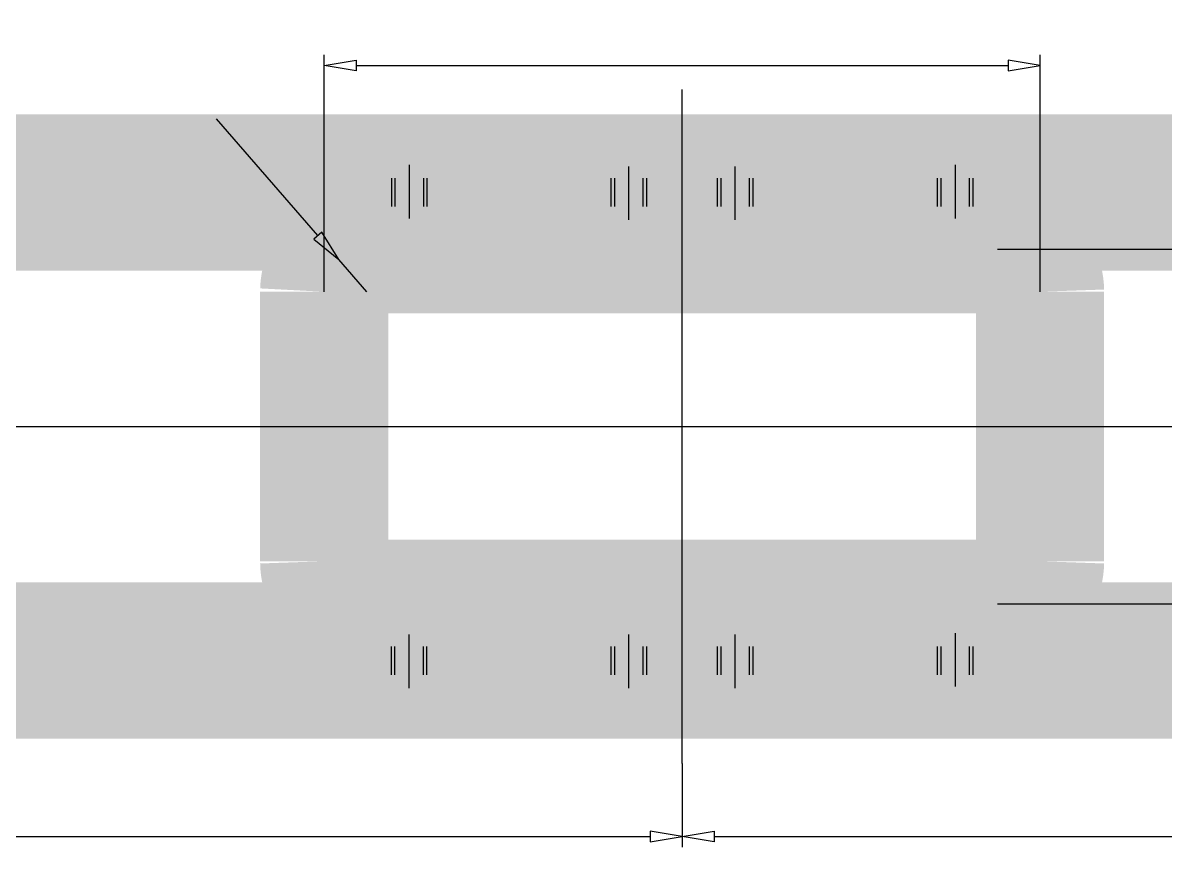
# Model space of a CAD drawing. Extents: x 0.2 to 49.5, y 17.6 to 52.5.
# Drawn here: x 25.3 to 37.92, y 26.45 to 35.54 of the extents above; entities that cross this region are included whole.
import ezdxf

# ---------------------------------------------------------------- set-up
doc = ezdxf.new("R2010")
doc.units = 0
doc.linetypes.add('1', pattern=[50.799999713897705, 31.75, -6.349999904632568, 6.349999904632568, -6.349999904632568])
doc.linetypes.add('2', pattern=[15, 12, -3])
doc.layers.get('0').update_dxf_attribs({"linetype": 'CONTINUOUS'})

msp = doc.modelspace()

# ---------------------------------------------------------------- linework, layer by layer
at = {"color": 5, "const_width": 7.8267007098e-08}
for points in [[(32.35257064088188, 35.1894195351847), (32.31365069303462, 35.1894195351847), (32.31365069303462, 35.4649823831071), (32.303308046625716, 35.45505220911991), (32.29101946697824, 35.44512199442693), (32.27678485354596, 35.43519180495332), (32.26209374717405, 35.42608914961147), (32.248435758142705, 35.418641480430324), (32.23581079734004, 35.412848871338156), (32.23581079734004, 35.454651779392634), (32.25666417684806, 35.46682429288376), (32.2756917362704, 35.48059841069244), (32.292893387516074, 35.49597419425095), (32.30759644948267, 35.51199064962907), (32.319128319998754, 35.5276867444868), (32.327488896713646, 35.54306252746187), (32.35257064088188, 35.54306252746187), (32.35257064088188, 35.1894195351847)], [(32.45224895175744, 35.363117825549125), (32.453534228427486, 35.402051147674), (32.45739023470537, 35.43556552114774), (32.463816825145386, 35.463661026818045), (32.47277797926148, 35.487111782188094), (32.48423779210316, 35.50669186113396), (32.49819611241054, 35.522401320032486), (32.51471301873437, 35.533879781810356), (32.53384871432161, 35.54076683649373), (32.55560303548526, 35.54306252746187), (32.57191572716698, 35.54179457108671), (32.5868351003009, 35.53799065293174), (32.60036097550966, 35.53165081405609), (32.612445323437385, 35.52292186725572), (32.62304026178242, 35.5119505903765), (32.632145599584874, 35.49873703012804), (32.639905506246635, 35.4833612637467), (32.64646430447732, 35.46590332483834), (32.65182179544104, 35.44636327176113), (32.65578580434044, 35.42339304803022), (32.65816431334031, 35.39564454043489), (32.65895711921303, 35.363117825549125), (32.65768375188503, 35.324451498541066), (32.653863898875784, 35.29109722799785), (32.64749735679135, 35.26305511747614), (32.63859616132373, 35.23959106949292), (32.6271725017628, 35.21997088800117), (32.61322618049246, 35.20419470096272), (32.596685146501784, 35.192649558451876), (32.577477493228685, 35.18572240120943), (32.55560303548526, 35.18341337023435), (32.52722986227286, 35.187470911119135), (32.50322928317047, 35.19964335834561), (32.48360113196776, 35.21993085313261), (32.466183209344024, 35.25538061249608), (32.45573253242469, 35.303109563437374), (32.45224895175744, 35.363117825549125)], [(32.49225000926714, 35.363117825549125), (32.49428004698274, 35.31174512343728), (32.50037035061507, 35.27326559132143), (32.51052076256212, 35.2476793352032), (32.5236501909385, 35.23172966816219), (32.53867767058182, 35.22215980219585), (32.55560303548526, 35.21896986674051), (32.57252835594579, 35.22217319441893), (32.5875558400752, 35.23178301448456), (32.600685308408345, 35.247799458502186), (32.61083567120204, 35.273425799258575), (32.616925985589546, 35.31186521675022), (32.61895606170333, 35.363117825549125), (32.61692592099962, 35.41461070541641), (32.61083573364425, 35.45313021715015), (32.600685308408345, 35.47867643919403), (32.58750772772345, 35.49455942552254), (32.57233621638983, 35.50408918890662), (32.555170591620254, 35.50726578435774), (32.53849742714118, 35.504462922155426), (32.52422683607443, 35.49605427369238), (32.512358648988254, 35.482039891566046), (32.50118713507021, 35.4545183263092), (32.49448430824822, 35.414877614533225), (32.49225000926714, 35.363117825549125)], [(32.84512420308255, 35.1894195351847), (32.806204255235286, 35.1894195351847), (32.806204255235286, 35.4649823831071), (32.795861566691485, 35.45505220911991), (32.7835730346157, 35.44512199442693), (32.76933841574663, 35.43519180495332), (32.754647267239875, 35.42608914961147), (32.740989325780106, 35.418641480430324), (32.728364359540706, 35.412848871338156), (32.728364359540706, 35.454651779392634), (32.749217696913945, 35.46682429288376), (32.768245303907804, 35.48059841069244), (32.78544694971674, 35.49597419425095), (32.80014996954844, 35.51199064962907), (32.8116818876361, 35.5276867444868), (32.820042458914315, 35.54306252746187), (32.84512420308255, 35.54306252746187), (32.84512420308255, 35.1894195351847)], [(32.16294400609263, 35.396512102673114), (31.953641175447217, 35.396512102673114), (31.953641175447217, 35.436873531139554), (32.16294400609263, 35.436873531139554), (32.16294400609263, 35.396512102673114)], [(31.953641175447217, 35.289602366556664), (31.953641175447217, 35.329963795023104), (32.16294400609263, 35.329963795023104), (32.16294400609263, 35.289602366556664), (31.953641175447217, 35.289602366556664)], [(33.16037578064561, 35.396512102673114), (32.95107295000014, 35.396512102673114), (32.95107295000014, 35.436873531139554), (33.16037578064561, 35.436873531139554), (33.16037578064561, 35.396512102673114)], [(32.95107295000014, 35.289602366556664), (32.95107295000014, 35.329963795023104), (33.16037578064561, 35.329963795023104), (33.16037578064561, 35.289602366556664), (32.95107295000014, 35.289602366556664)], [(27.58883409233465, 34.49178178426655), (27.854680774245026, 34.72280439627161), (27.946869194738042, 34.616719604458694), (27.96312422567172, 34.59640683689349), (27.97482484402684, 34.57811998733496), (27.98197104941937, 34.561859119210794), (27.98497492256365, 34.546295412679456), (27.984248550035602, 34.53009998828907), (27.97979192537906, 34.513272924409875), (27.972085763088558, 34.49686852779064), (27.961610780855494, 34.48194103462242), (27.948366976102704, 34.46849053716346), (27.92890313319299, 34.45479103759453), (27.908230635045584, 34.44647052009714), (27.886349491643387, 34.44352908817859), (27.863702196951635, 34.44663771822957), (27.840731224083584, 34.45646730374801), (27.817436601825932, 34.47301794975442), (27.819681121310225, 34.461441326966906), (27.82079976903003, 34.451241587167715), (27.82079258587794, 34.44241883274208), (27.81847213586144, 34.42445625085952), (27.81429637681248, 34.40545425917685), (27.80826535028467, 34.38541297153529), (27.77207630660689, 34.28091785961715), (27.737470191837133, 34.32074045838999), (27.765264660455955, 34.40046673812617), (27.772409311766012, 34.421953226689766), (27.778000967399862, 34.440180394017716), (27.78203968187779, 34.45514835385484), (27.784636893911568, 34.46754276782758), (27.785904003036933, 34.47804921992292), (27.785841060333098, 34.48666781067868), (27.784746923235616, 34.4940720140321), (27.782920410096096, 34.50093523222063), (27.780361571953677, 34.50725755796475), (27.777284715365056, 34.512222619290924), (27.77260200756882, 34.518465758746515), (27.766313502022854, 34.52598706347703), (27.734402125698296, 34.56270872218147), (27.61634879014332, 34.460119554094945), (27.58883409233465, 34.49178178426655)], [(27.824009920070523, 34.52112587207171), (27.836225471777766, 34.5081881407184), (27.847721188755315, 34.49831694802401), (27.85849710668316, 34.49151238250488), (27.8690107324133, 34.48747178624217), (27.879719552149936, 34.48589242805406), (27.89062359193008, 34.48677440229676), (27.901222218443422, 34.48977813308238), (27.911014784912936, 34.49456397163817), (27.920001308258747, 34.50113201156728), (27.93063902668331, 34.51277934413042), (27.93740614429305, 34.525869162472645), (27.940302670152846, 34.540401553320635), (27.938535026709303, 34.55606882596817), (27.931309632050045, 34.572563231381764), (27.918626493710008, 34.58988484374663), (27.852818144311925, 34.665613064363924), (27.7648675026158, 34.58918334620398), (27.824009920070523, 34.52112587207171)], [(28.121031980143584, 34.284815033656514), (28.093105926013493, 34.31182293457937), (28.10216764282893, 34.32491756865829), (28.108261745902382, 34.33670635697149), (28.11138819445415, 34.34718944123074), (28.11170746056183, 34.362490024494264), (28.107852207123358, 34.37632715744553), (28.099822391148336, 34.38870097087124), (28.09105466587306, 34.39683694824771), (28.08101452077733, 34.40253028611323), (28.069701918521105, 34.40578110575393), (28.05358833737, 34.406865079570025), (28.036312408040487, 34.4046472173718), (28.017874104267776, 34.399127637961556), (27.997560216782688, 34.38933642652955), (27.974657545401783, 34.37430357390326), (27.949166080544842, 34.35402920474644), (27.966709917133755, 34.35593878600935), (27.983112554783872, 34.3550105161562), (27.998373991283586, 34.35124452861487), (28.012239499377642, 34.345056020233415), (28.024454363178165, 34.3368600833453), (28.035018567514896, 34.32665685461916), (28.048525120324314, 34.30572215769098), (28.055006006270958, 34.28208766033913), (28.05446120085753, 34.25575351126781), (28.04684851942079, 34.22900651948612), (28.03212579756405, 34.20413336397223), (28.010293011993724, 34.181134214852136), (27.993064851089798, 34.168056681690814), (27.974747224511816, 34.157819872945765), (27.955340123552276, 34.15042397573893), (27.935805296569754, 34.14622730498559), (27.917104487048334, 34.14558802603983), (27.899237702527216, 34.148506331897124), (27.882616079390914, 34.154814309565154), (27.867650737032818, 34.164343898083416), (27.854341698127257, 34.17709528768523), (27.83771009866149, 34.20296916360962), (27.830363761522165, 34.231628359011665), (27.832302720727796, 34.26307304961961), (27.845444040238476, 34.297091273282376), (27.87170475693648, 34.33347095098088), (27.911084900775563, 34.372212230995274), (27.960264538675347, 34.4099526252603), (28.00504324368393, 34.43387433163093), (28.0454210151222, 34.44397746909931), (28.076796948328195, 34.442056607192626), (28.104396971021743, 34.430806938434216), (28.12822104921179, 34.410228572846336), (28.141639191753654, 34.390840303917685), (28.14917861093835, 34.370321851501785), (28.150839255041376, 34.348673339246716), (28.14667483170939, 34.32676896419434), (28.136739090951664, 34.30548281502638), (28.121031980143584, 34.284815033656514)], [(27.90218030431805, 34.30517743791165), (27.891720796037987, 34.294830863060724), (27.882828598483798, 34.28333175077182), (27.87550373150708, 34.270680252216835), (27.87027496796344, 34.25759048810664), (27.86767106055754, 34.24477645509569), (27.86769203495038, 34.23223831492464), (27.870032396284216, 34.22049037500801), (27.874386629243247, 34.210046810249196), (27.88075475944163, 34.20090779286875), (27.892883154719414, 34.19069526815065), (27.9077104069396, 34.18486499593291), (27.92523653462166, 34.18341715634597), (27.944149724339752, 34.18680318521092), (27.963138158379593, 34.19547437748497), (27.982201840755238, 34.20943091377853), (27.998001710650954, 34.225739278556375), (28.008649447693358, 34.2427265202773), (28.01414504153871, 34.26039280884879), (28.014639654082146, 34.27762816980885), (28.010284459860202, 34.2933225082229), (28.001079444149013, 34.30747597941922), (27.98836409867505, 34.31854716206226), (27.97328881773757, 34.325212133738205), (27.955853594119276, 34.32747103874908), (27.937479765973194, 34.32503124018194), (27.919588667008668, 34.31759999223664), (27.90218030431805, 34.30517743791165)], [(27.820096784166765, 26.680608352735135), (27.781176836319446, 26.680608352735135), (27.781176836319446, 26.956171200657536), (27.770834214048364, 26.94624102667035), (27.758545607148562, 26.936310811977364), (27.744310996830734, 26.926380622503757), (27.729619914596753, 26.91727796716168), (27.71596189831297, 26.90983029798076), (27.703336940624865, 26.904037688888366), (27.703336940624865, 26.945840596942844), (27.724190344270824, 26.958013110434194), (27.743217876440667, 26.971787228242874), (27.760419530800903, 26.987163011801385), (27.77512261690532, 27.003179467179507), (27.78665446016896, 27.01887556203701), (27.795015039998475, 27.03425134501208), (27.820096784166765, 27.03425134501208), (27.820096784166765, 26.680608352735135)], [(28.0663735652671, 26.680608352735135), (28.02745361741978, 26.680608352735135), (28.02745361741978, 26.956171200657536), (28.017110974081277, 26.94624102667035), (28.004822390967206, 26.936310811977364), (27.99058777793107, 26.926380622503757), (27.97589667462961, 26.91727796716168), (27.962238682131726, 26.90983029798076), (27.9496137217252, 26.904037688888366), (27.9496137217252, 26.945840596942844), (27.97046710430368, 26.958013110434194), (27.989494660259425, 26.971787228242874), (28.006696311901237, 26.987163011801385), (28.021399376938234, 27.003179467179507), (28.03293124398772, 27.01887556203701), (28.04129182109881, 27.03425134501208), (28.0663735652671, 27.03425134501208), (28.0663735652671, 26.680608352735135)], [(28.166051876142603, 26.854306643099562), (28.167337155883047, 26.89323996522444), (28.171193158694336, 26.926754338698174), (28.177619749530493, 26.954849844368482), (28.18658090671704, 26.97830059973853), (28.198040716092123, 26.997880678684396), (28.211999036795646, 27.013590137582923), (28.228515946189987, 27.025068599360793), (28.247651638310572, 27.031955654044168), (28.26940595987037, 27.03425134501208), (28.285718654622542, 27.03298338863715), (28.300638024289867, 27.02917947048195), (28.314163899894766, 27.02283963160653), (28.32624825089289, 27.014110684806155), (28.33684318577133, 27.003139407926938), (28.345948523970094, 26.989925847678478), (28.353708433702195, 26.97455008129714), (28.36026722846634, 26.957092142388774), (28.365624719826144, 26.93755208931134), (28.369588731796057, 26.914581865580658), (28.371967237329272, 26.886833357985324), (28.37276004359819, 26.854306643099562), (28.37148667934059, 26.815640316091276), (28.36766682286475, 26.78228604554829), (28.36130028117651, 26.75424393502658), (28.352399088779293, 26.730779887043354), (28.340975425751765, 26.71115970555161), (28.32702910487768, 26.695383518513154), (28.310488073957345, 26.683838376002313), (28.291280417217706, 26.67691121875987), (28.26940595987037, 26.674602187784785), (28.241032789728422, 26.678659728669345), (28.217032207159434, 26.69083217589605), (28.197404056352923, 26.711119670683047), (28.179986136799585, 26.74656943004652), (28.169535456413655, 26.79429838098781), (28.166051876142603, 26.854306643099562)], [(28.206052933652302, 26.854306643099562), (28.208082974438298, 26.802933940987714), (28.214173274604036, 26.76445440887187), (28.22432368694723, 26.73886815275364), (28.237453118394114, 26.722918485712626), (28.252480594570784, 26.713348619746284), (28.26940595987037, 26.710158684290946), (28.286331283401353, 26.713362011969366), (28.30135876406416, 26.722971832034773), (28.314488232793508, 26.738988276052623), (28.324638598657657, 26.764614616809013), (28.33072890957851, 26.803054034300658), (28.332758986088436, 26.854306643099562), (28.330728848455237, 26.905799522966845), (28.324638657633216, 26.944319034700584), (28.314488232793508, 26.96986525674447), (28.301310655178952, 26.985748243072976), (28.286139140378793, 26.995278006457056), (28.268973516005417, 26.99845460190795), (28.252300354596684, 26.995651739705863), (28.238029760063455, 26.987243091242817), (28.226161573373417, 26.973228709116484), (28.214990062525715, 26.945707143859636), (28.20828723223724, 26.906066432083662), (28.206052933652302, 26.854306643099562)], [(28.535358936826867, 26.77286304637255), (28.57622488206647, 26.776706991940955), (28.580585283029393, 26.756432882901663), (28.587612580803523, 26.73981578638427), (28.597306520483812, 26.72685582285294), (28.609090539127237, 26.717579673219007), (28.62238827569456, 26.71201391658292), (28.6371994670273, 26.710158684290946), (28.65497763447695, 26.712774742481315), (28.670834001493063, 26.720622754012766), (28.684768292173942, 26.733702850896407), (28.695579304467003, 26.751107419505388), (28.702066058078174, 26.77192875106266), (28.704228266097573, 26.796166966380042), (28.702150047366956, 26.819097201052955), (28.695915744454908, 26.838557141347337), (28.685525068937636, 26.85454688969753), (28.671770867756607, 26.866425776063124), (28.655446205047838, 26.87355306201539), (28.636550801229816, 26.87592883692082), (28.62441826880911, 26.8748744466302), (28.6131027432275, 26.871711170833123), (28.602603957829672, 26.866439096299246), (28.59323426407809, 26.859485318291263), (28.585306212502985, 26.85127686244641), (28.57881954525635, 26.8418138200027), (28.54227803866638, 26.847099245159143), (28.572981553079217, 27.028004933463762), (28.730607341860775, 27.028004933463762), (28.730607341860775, 26.98668251860545), (28.60411751135706, 26.98668251860545), (28.58703597869078, 26.892025358987667), (28.60637575332811, 26.90430465313034), (28.626340332570123, 26.911672189331284), (28.646929453989117, 26.91412804600509), (28.673164300418705, 26.910577757122383), (28.696516362874092, 26.899926798744218), (28.716985360114165, 26.88217524846914), (28.732841547900534, 26.858844659609986), (28.742355412074005, 26.831456516576964), (28.745526655202184, 26.80001091194822), (28.7427397054617, 26.76957970882563), (28.73437922402269, 26.742031393200023), (28.72044491103395, 26.717366082231365), (28.697645422806033, 26.69360840286572), (28.669897036890177, 26.679353725548708), (28.6371994670273, 26.674602187784785), (28.610135609291262, 26.677591965963757), (28.58660354317783, 26.686561124946365), (28.56660300607092, 26.701509806762488), (28.55097489194617, 26.72139692626729), (28.540560284271635, 26.745181296393184), (28.535358936826867, 26.77286304637255)], [(36.468601037407836, 26.680608352734907), (36.429681089560574, 26.680608352734907), (36.429681089560574, 26.95617120065731), (36.41933846728949, 26.946241026670123), (36.40704986038969, 26.936310811977137), (36.39281525007186, 26.92638062250353), (36.37812416783788, 26.917277967161453), (36.36446615155404, 26.909830297980534), (36.351841193865994, 26.90403768888814), (36.351841193865994, 26.945840596942617), (36.37269459751195, 26.95801311043374), (36.39172212968174, 26.971787228242647), (36.40892378404203, 26.987163011801158), (36.42362687014645, 27.003179467179052), (36.43515871341009, 27.018875562036783), (36.4435192932396, 27.034251345011853), (36.468601037407836, 27.034251345011853), (36.468601037407836, 26.680608352734907)], [(36.71487781850817, 26.680608352734907), (36.67595787066091, 26.680608352734907), (36.67595787066091, 26.95617120065731), (36.665615227322405, 26.946241026670123), (36.653326644208335, 26.936310811977137), (36.6390920311722, 26.92638062250353), (36.62440092787074, 26.917277967161453), (36.6107429353728, 26.909830297980534), (36.59811797496633, 26.90403768888814), (36.59811797496633, 26.945840596942617), (36.61897135754481, 26.95801311043374), (36.637998913500496, 26.971787228242647), (36.655200565142366, 26.987163011801158), (36.66990363017936, 27.003179467179052), (36.68143549722885, 27.018875562036783), (36.68979607433994, 27.034251345011853), (36.71487781850817, 27.034251345011853), (36.71487781850817, 26.680608352734907)], [(36.814556129383675, 26.854306643099108), (36.815841409124175, 26.893239965223984), (36.819697411935465, 26.926754338697947), (36.82612400277162, 26.954849844368255), (36.83508515995811, 26.978300599738077), (36.84654496933325, 26.99788067868417), (36.860503290036775, 27.013590137582696), (36.877020199431115, 27.025068599360566), (36.8961558915517, 27.031955654043713), (36.9179102131115, 27.034251345011853), (36.93422290786367, 27.032983388636694), (36.949142277530996, 27.029179470481722), (36.962668153135894, 27.022839631606303), (36.97475250413402, 27.014110684805928), (36.98534743901246, 27.003139407926483), (36.99445277721122, 26.98992584767825), (37.002212686943324, 26.974550081296684), (37.00877148170741, 26.957092142388547), (37.01412897306727, 26.93755208931111), (37.018092985037185, 26.914581865580203), (37.0204714905704, 26.88683335798487), (37.02126429683932, 26.854306643099108), (37.01999093258172, 26.81564031609105), (37.01617107610588, 26.782286045548062), (37.00980453441764, 26.754243935026352), (37.00090334202042, 26.730779887043127), (36.98947967899289, 26.71115970555138), (36.97553335811875, 26.6953835185127), (36.95899232719847, 26.68383837600186), (36.939784670458835, 26.676911218759642), (36.9179102131115, 26.674602187784558), (36.88953704296955, 26.678659728669118), (36.86553646040056, 26.690832175895594), (36.84590830959405, 26.711119670682592), (36.82849039004071, 26.746569430046293), (36.818039709654784, 26.794298380987584), (36.814556129383675, 26.854306643099108)], [(36.85455718689343, 26.854306643099108), (36.85658722767943, 26.80293394098726), (36.862677527845165, 26.764454408871416), (36.87282794018836, 26.738868152753412), (36.88595737163524, 26.72291848571217), (36.90098484781191, 26.71334861974583), (36.9179102131115, 26.710158684290718), (36.93483553664248, 26.71336201196914), (36.94986301730529, 26.722971832034546), (36.962992486034636, 26.738988276052396), (36.973142851898785, 26.764614616808785), (36.97923316281964, 26.80305403430043), (36.981263239329564, 26.854306643099108), (36.979233101696366, 26.905799522966618), (36.973142910874344, 26.94431903470013), (36.962992486034636, 26.969865256744015), (36.94981490842008, 26.98574824307275), (36.93464339361992, 26.99527800645683), (36.917477769246545, 26.998454601907724), (36.90080460783781, 26.99565173970541), (36.88653401330453, 26.98724309124259), (36.874665826614546, 26.973228709116256), (36.86349431576684, 26.94570714385918), (36.85679148547837, 26.906066432083207), (36.85455718689343, 26.854306643099108)], [(37.183863190067996, 26.772863046372322), (37.2247291353076, 26.7767069919405), (37.22908953627052, 26.756432882901436), (37.23611683404465, 26.739815786384042), (37.24581077372494, 26.726855822852713), (37.257594792368366, 26.71757967321878), (37.27089252893569, 26.71201391658269), (37.28570372026843, 26.710158684290718), (37.30348188771808, 26.712774742481088), (37.31933825473419, 26.72062275401254), (37.33327254541507, 26.733702850895952), (37.34408355770813, 26.75110741950516), (37.3505703113193, 26.771928751062433), (37.3527325193387, 26.796166966379815), (37.350654300608085, 26.819097201052728), (37.344419997696036, 26.83855714134711), (37.334029322178765, 26.854546889697303), (37.320275120997735, 26.866425776062897), (37.303950458288966, 26.873553062015162), (37.285055054470945, 26.875928836920593), (37.27292252205024, 26.874874446629974), (37.26160699646863, 26.87171117083267), (37.25110821107074, 26.86643909629902), (37.24173851731922, 26.859485318291036), (37.233810465744114, 26.851276862446184), (37.22732379849748, 26.84181382000247), (37.19078229190751, 26.847099245158688), (37.221485806320345, 27.028004933463535), (37.379111595101904, 27.028004933463535), (37.379111595101904, 26.986682518604994), (37.25262176459819, 26.986682518604994), (37.23554023193191, 26.89202535898744), (37.25488000656918, 26.904304653129884), (37.27484458581125, 26.911672189331057), (37.295433707230245, 26.914128046004862), (37.32166855365983, 26.910577757122155), (37.34502061611522, 26.89992679874399), (37.365489613355294, 26.88217524846891), (37.38134580114166, 26.85884465960976), (37.39085966531513, 26.831456516576736), (37.39403090844331, 26.800010911947993), (37.39124395870283, 26.769579708825404), (37.38288347726382, 26.742031393199795), (37.36894916427508, 26.717366082231138), (37.34614967604716, 26.693608402865266), (37.318401290131305, 26.679353725548253), (37.28570372026843, 26.674602187784558), (37.25863986253239, 26.67759196596353), (37.23510779641896, 26.686561124946138), (37.21510725931205, 26.701509806762033), (37.1994791451873, 26.72139692626706), (37.18906453751276, 26.74518129639273), (37.183863190067996, 26.772863046372322)], [(28.434167072423918, 26.680608352735135), (28.434167072423918, 26.729858905328), (28.478492568583306, 26.729858905328), (28.478492568583306, 26.680608352735135), (28.434167072423918, 26.680608352735135)], [(37.082671325665046, 26.680608352734907), (37.082671325665046, 26.729858905327774), (37.126996821824434, 26.729858905327774), (37.126996821824434, 26.680608352734907), (37.082671325665046, 26.680608352734907)]]:
    msp.add_lwpolyline(points, dxfattribs=at)
at = {"color": 5}
for points in [[(28.629173971642615, 32.57502282243058), (28.629173971642615, 35.18941951652437)], [(28.981375502317633, 35.13071926141197), (28.981375502317633, 35.013318751186944), (28.629173971642615, 35.07201900629957), (28.629173971642615, 35.07201900629957), (28.981375502317633, 35.13071926141197)], [(28.981375502317633, 35.07201900629957), (36.18194012943593, 35.07201900629957)], [(36.18194012943593, 35.13071926141197), (36.18194012943593, 35.013318751186944), (36.53414166011095, 35.07201900629957), (36.53414166011095, 35.07201900629957), (36.18194012943593, 35.13071926141197)], [(36.53414166011095, 32.57502282243058), (36.53414166011095, 35.18941951652437)], [(28.559723225644404, 33.19556104919798), (27.440547793134897, 34.48343964488481)], [(28.60403100834816, 33.23406481969073), (28.515415442940878, 33.157057278705224), (28.79074584860109, 32.929714352976134), (28.79074584860109, 32.929714352976134), (28.60403100834816, 33.23406481969073)], [(29.09877601254334, 32.57525209134701), (28.79074584860109, 32.929714352976134)], [(36.06453961921011, 33.04485413224688), (48.68268764663122, 33.04485413224688)], [(36.06453961921494, 29.131503791418027), (48.68268764663122, 29.131503791418027)], [(32.58165781587735, 27.37049613803879), (32.58165781587735, 26.445807313624982)], [(32.58165781587735, 27.37049613803879), (32.58165781587735, 26.445807313624528)], [(32.22945628520239, 26.621908078962406), (32.22945628520239, 26.50450756873738), (32.58165781587735, 26.56320782384978), (32.58165781587735, 26.56320782384978), (32.22945628520239, 26.621908078962406)], [(32.93385934655237, 26.62190807896218), (32.93385934655237, 26.504507568737154), (32.58165781587735, 26.563207823849552), (32.58165781587735, 26.563207823849552), (32.93385934655237, 26.62190807896218)], [(24.285355093309818, 26.56320782384978), (32.22945628520239, 26.56320782384978)], [(32.93385934655237, 26.563207823849552), (40.87796053844204, 26.563207823849552)]]:
    msp.add_lwpolyline(points, dxfattribs=at)
at = {"color": 1, "linetype": '1'}
for points in [[(32.58165781587735, 27.37049613803879), (32.58165781587735, 34.8058617856218)], [(29.568378053488175, 33.97441734133008), (29.568378053488175, 33.38443602971665)], [(31.99465526475325, 33.36756303222887), (31.99465526475268, 33.9575443438423)], [(33.16866036700321, 33.3675630322291), (33.168660367002644, 33.95754434384253)], [(35.59493757831552, 33.97441734133122), (35.59493757831552, 33.38443602971779)], [(15.579159668393459, 31.08817896183018), (46.93237309117518, 31.08817896183018)], [(29.56837805349045, 28.201940582328234), (29.56837805348988, 28.791921893941662)], [(31.99465526475325, 28.20194058232846), (31.99465526475268, 28.79192189394189)], [(33.16866036700321, 28.20194058232869), (33.168660367002644, 28.791921893942117)], [(35.59493757831552, 28.808794891430125), (35.59493757831552, 28.218813579816697)]]:
    msp.add_lwpolyline(points, dxfattribs=at)
at = {"color": 7, "const_width": 1.415000081062317}
for points in [[(17.319591486626678, 33.82752420041129), (46.27838400879307, 33.82752420041356)], [(17.319591486626678, 33.514456173145845), (46.27838400879307, 33.514456173145845)], [(29.09877601254334, 33.04485413224688), (29.06601823040762, 33.04371021801171), (29.033420040560884, 33.040283998757786), (29.001140258556575, 33.034592194121615), (28.969336151142784, 33.02666253332154), (28.93816265019632, 33.01653368051666), (28.90777165062883, 33.00425489892223), (28.878311203328394, 32.98988608812806), (28.849924843388465, 32.97349722429158), (28.822750862355633, 32.955168136212706), (28.796921636458933, 32.93498813212818), (28.7725630294795, 32.91305551454343), (28.749793683659163, 32.8894772070264), (28.728724553192535, 32.86436797047509), (28.709458269776746, 32.83785021651329), (28.692088732084414, 32.81005311179683), (28.67670050863387, 32.7811120741851), (28.663368576544997, 32.75116811962971), (28.65215794833273, 32.72036710643238), (28.64312314941867, 32.688859110124895), (28.63630829277224, 32.656797630405435), (28.631746519101455, 32.624338872716635), (28.629173971643354, 32.57525209134701)], [(29.09877601254334, 33.04485413224688), (36.06453961921011, 33.04485413224688)], [(36.534141660110095, 32.57525209134769), (36.53299774587498, 32.608009873482615), (36.529571526621055, 32.64060806332941), (36.52387972198477, 32.67288784533366), (36.51595006118464, 32.70469195274745), (36.50582120837993, 32.73586545369403), (36.493542426785325, 32.76625645326135), (36.479173615991215, 32.795716900561956), (36.462784752154676, 32.824103260501715), (36.444455664075804, 32.85127724153449), (36.42427565999128, 32.877106467431304), (36.40234304240653, 32.90146507441068), (36.37876473488967, 32.92423442023119), (36.3536554983383, 32.945303550697645), (36.327137744376444, 32.96456983411349), (36.2993406396601, 32.981939371805765), (36.270399602048315, 32.997327595256365), (36.240455647492865, 33.0106595273453), (36.209654634295646, 33.02187015555751), (36.17814663798816, 33.03090495447168), (36.14608515826859, 33.037719811117995), (36.1136264005799, 33.042281584788725), (36.06453961921011, 33.04485413224688)], [(28.629173971643354, 32.57525209134769), (28.629173971638068, 29.601105832319035)], [(36.534141660110095, 32.57525209134769), (36.534141660115495, 29.601105832319035)], [(28.629173971638636, 29.601105832318126), (28.63031788587375, 29.56834805018252), (28.633744105127676, 29.535749860335727), (28.63943590976396, 29.503470078331475), (28.64736557056409, 29.471665970917684), (28.657494423368803, 29.440492469971105), (28.669773204963406, 29.410101470403788), (28.684142015757516, 29.38064102310318), (28.700530879594055, 29.35225466316342), (28.718859967672927, 29.325080682130647), (28.73903997175745, 29.299251456233833), (28.760972589342202, 29.274892849254456), (28.78455089685906, 29.25212350343395), (28.809660133410432, 29.231054372967492), (28.83617788737223, 29.211788089551646), (28.86397499208863, 29.19441855185937), (28.892916029700416, 29.17903032840877), (28.922859984255865, 29.16569839631984), (28.953660997453085, 29.15448776810763), (28.985168993760567, 29.145452969193457), (29.01723047348014, 29.13863811254714), (29.049689231168827, 29.13407633887641), (29.09877601253862, 29.131503791418254)], [(36.534141660114926, 29.601105832318126), (36.53299774587981, 29.56834805018252), (36.52957152662589, 29.535749860335727), (36.5238797219896, 29.503470078331475), (36.51595006118947, 29.471665970917684), (36.50582120838476, 29.440492469971105), (36.49354242679016, 29.410101470403788), (36.47917361599605, 29.38064102310318), (36.462784752159564, 29.35225466316342), (36.444455664080635, 29.325080682130647), (36.42427565999611, 29.299251456233833), (36.40234304241136, 29.274892849254456), (36.3787647348945, 29.25212350343395), (36.35365549834313, 29.231054372967492), (36.32713774438133, 29.211788089551646), (36.29934063966493, 29.19441855185937), (36.270399602053146, 29.17903032840877), (36.2404556474977, 29.16569839631984), (36.20965463430048, 29.15448776810763), (36.178146637992995, 29.145452969193457), (36.14608515827348, 29.13863811254714), (36.113626400584735, 29.13407633887641), (36.06453961921494, 29.131503791418254)], [(29.098776012538053, 29.131503791418254), (36.064539619205846, 29.131503791418254)], [(17.319591486626678, 28.661901750510197), (46.27838400879307, 28.661901750513607)], [(17.319591486626678, 28.348833723243615), (46.27838400879307, 28.348833723244752)]]:
    msp.add_lwpolyline(points, dxfattribs=at)
at = {"color": 8, "linetype": '2'}
for points in [[(29.372710536446505, 33.82752420041129), (29.372710536446505, 33.514456173145845)], [(29.41112007004159, 33.82752420041129), (29.41112007004159, 33.514456173145845)], [(29.72563603693476, 33.82752420041129), (29.72563603693419, 33.514456173145845)], [(29.764045570529845, 33.82752420041129), (29.764045570529845, 33.514456173145845)], [(31.79898774771101, 33.514456173147664), (31.79898774771101, 33.827524200413336)], [(31.83739728130604, 33.514456173147664), (31.83739728130604, 33.827524200413336)], [(32.151913248199264, 33.514456173147664), (32.151913248198696, 33.827524200413336)], [(32.19032278179429, 33.514456173147664), (32.19032278179429, 33.827524200413336)], [(32.972992849960974, 33.51445617314789), (32.972992849960974, 33.827524200413336)], [(33.011402383556, 33.51445617314789), (33.011402383556, 33.827524200413336)], [(33.32591835044923, 33.51445617314789), (33.32591835044866, 33.827524200413336)], [(33.36432788404426, 33.51445617314789), (33.36432788404426, 33.827524200413336)], [(35.39927006127385, 33.82752420041243), (35.39927006127385, 33.51445617314698)], [(35.43767959486894, 33.82752420041243), (35.43767959486894, 33.51445617314698)], [(35.75219556176211, 33.82752420041243), (35.75219556176154, 33.51445617314698)], [(35.79060509535719, 33.82752420041243), (35.79060509535719, 33.51445617314698)], [(29.37271053644821, 28.348833723247026), (29.37271053644821, 28.66190175051247)], [(29.411120070043296, 28.348833723247026), (29.411120070043296, 28.66190175051247)], [(29.725636036936464, 28.348833723247026), (29.725636036935896, 28.66190175051247)], [(29.76404557053155, 28.348833723247026), (29.76404557053155, 28.66190175051247)], [(31.79898774771101, 28.348833723247253), (31.79898774771101, 28.661901750512925)], [(31.83739728130604, 28.348833723247253), (31.83739728130604, 28.661901750512925)], [(32.151913248199264, 28.348833723247253), (32.151913248198696, 28.661901750512925)], [(32.19032278179429, 28.348833723247253), (32.19032278179429, 28.661901750512925)], [(32.972992849960974, 28.34883372324748), (32.972992849960974, 28.661901750512925)], [(33.011402383556, 28.34883372324748), (33.011402383556, 28.661901750512925)], [(33.32591835044923, 28.34883372324748), (33.32591835044866, 28.661901750512925)], [(33.36432788404426, 28.34883372324748), (33.36432788404426, 28.661901750512925)], [(35.39927006127385, 28.661901750511333), (35.39927006127385, 28.34883372324589)], [(35.43767959486894, 28.661901750511333), (35.43767959486894, 28.34883372324589)], [(35.75219556176211, 28.661901750511333), (35.75219556176154, 28.34883372324589)], [(35.79060509535719, 28.661901750511333), (35.79060509535719, 28.34883372324589)]]:
    msp.add_lwpolyline(points, dxfattribs=at)

doc.saveas('drawing.dxf')
